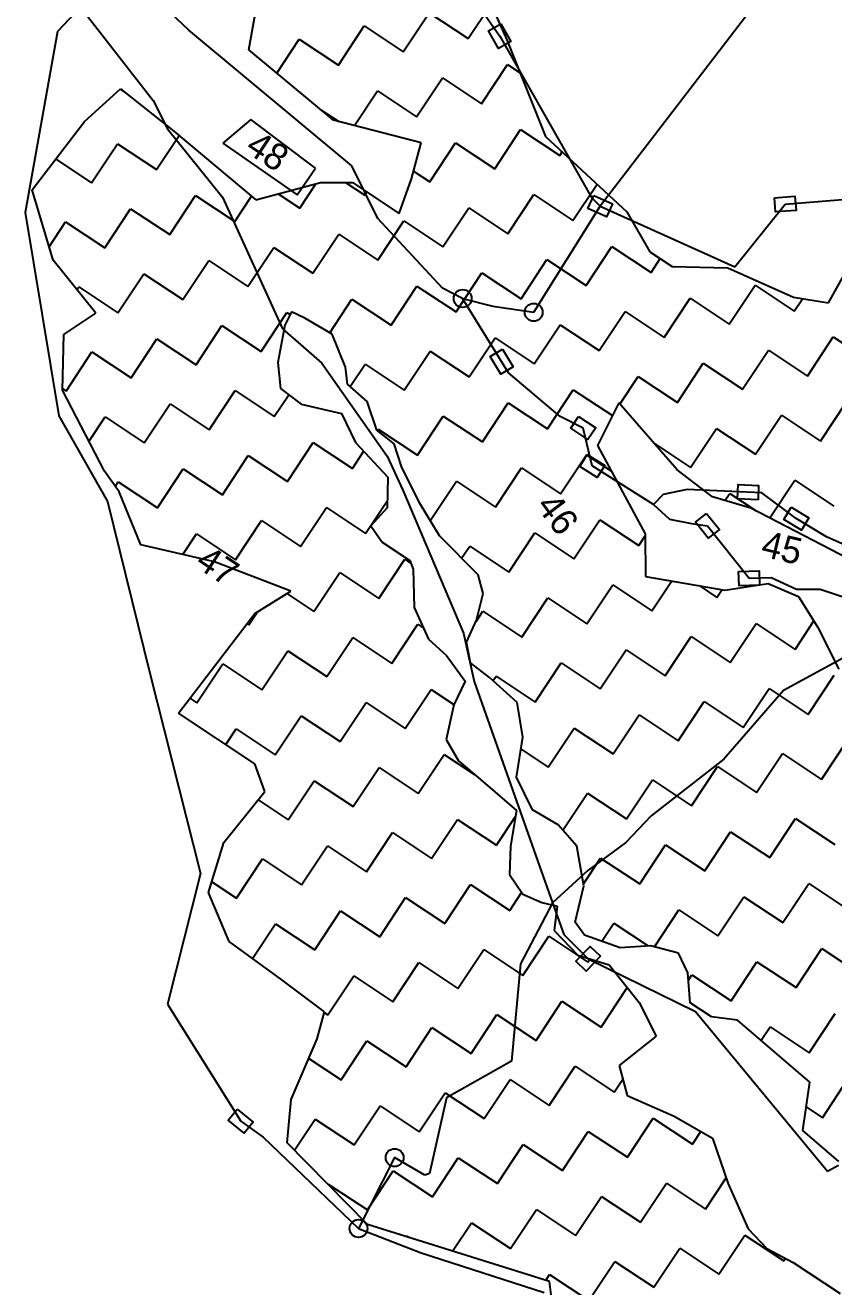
# Model space of a CAD drawing. Header units: metres. Extents: x 299922 to 302574, y 1953268 to 1957171.
# Drawn here: x 300023 to 300574, y 1955659 to 1956519 of the extents above; entities that cross this region are included whole.
import ezdxf

# ---------------------------------------------------------------- set-up
doc = ezdxf.new("R2010")
doc.units = ezdxf.units.M
for name, color, linetype in [('POLY_HATCH', 12, 'Continuous'), ('POLY_PARCEL', 6, 'Continuous'), ('POLY_WATER', 4, 'Continuous'), ('TEXT_PARCEL', 7, 'Continuous')]:
    doc.layers.add(name, color=color, linetype=linetype)
doc.styles.add('TEXT_MAP', font='')
doc.styles.get('TEXT_MAP').set_extended_font_data('Kruti Dev 050')

msp = doc.modelspace()

# ---------------------------------------------------------------- linework, layer by layer
for points in [[(300346.83, 1956519.6), (300353.76, 1956507.43), (300345.34, 1956502.63), (300338.41, 1956514.81)], [(300410.17, 1956402.67), (300422.93, 1956396.92), (300418.95, 1956388.08), (300406.18, 1956393.84)], [(300533.27, 1956401.08), (300547.23, 1956402.17), (300547.99, 1956392.51), (300534.03, 1956391.42)], [(300347.99, 1956297.9), (300355.2, 1956285.9), (300346.9, 1956280.91), (300339.68, 1956292.91)], [(300399.87, 1956252.16), (300411.54, 1956244.43), (300406.19, 1956236.35), (300394.52, 1956244.09)], [(300405.77, 1956226.26), (300417.63, 1956218.8), (300412.47, 1956210.6), (300400.62, 1956218.06)], [(300522.08, 1956195.46), (300508.09, 1956196.04), (300508.49, 1956205.72), (300522.49, 1956205.14)], [(300544.58, 1956190.28), (300556.61, 1956183.12), (300551.66, 1956174.8), (300539.63, 1956181.96)], [(300487.04, 1956186.15), (300495.76, 1956175.19), (300488.18, 1956169.16), (300479.46, 1956180.12)], [(300508.84, 1956146.56), (300522.84, 1956147.04), (300523.17, 1956137.36), (300509.18, 1956136.88)], [(300414.65, 1955884.49), (300404.9, 1955874.44), (300397.95, 1955881.18), (300407.7, 1955891.24)], [(300167.29, 1955780.33), (300178.17, 1955771.51), (300172.07, 1955763.99), (300161.19, 1955772.81)]]:
    msp.add_lwpolyline(points, close=True)
for centre in [(300320.82, 1956332.49), (300369.25, 1956323.08), (300274.48, 1955747.42), (300249.9, 1955699.17)]:
    msp.add_circle(centre, 6.08)
at = {"layer": 'POLY_HATCH'}
for p, q in [((300324, 1956569.8), (300350.96, 1956508.51)), ((300175.24, 1956501.74), (300181.27, 1956536.33)), ((300350.96, 1956508.51), (300377.38, 1956442.76)), ((300232.84, 1956453.91), (300175.24, 1956501.74)), ((300063.25, 1956452.96), (300087.73, 1956475.32)), ((300087.73, 1956475.32), (300124.08, 1956446.41)), ((300027.68, 1956406.58), (300063.25, 1956452.96)), ((300124.08, 1956446.41), (300180, 1956399.69)), ((300292.58, 1956438.43), (300232.84, 1956453.91)), ((300285.96, 1956413.88), (300292.58, 1956438.43)), ((300377.38, 1956442.76), (300432.77, 1956391.58)), ((300277.66, 1956390.43), (300285.96, 1956413.88)), ((300041.77, 1956358.65), (300027.68, 1956406.58)), ((300180, 1956399.69), (300224.04, 1956411.5)), ((300224.04, 1956411.5), (300245.8, 1956411.55)), ((300245.8, 1956411.55), (300277.66, 1956390.43)), ((300432.77, 1956391.58), (300448.47, 1956364.29)), ((300570.19, 1956329.43), (300594.61, 1956373.55)), ((300448.47, 1956364.29), (300463.56, 1956354.28)), ((300070.89, 1956322.47), (300041.77, 1956358.65)), ((300463.56, 1956354.28), (300501.5, 1956353.25)), ((300501.5, 1956353.25), (300546.19, 1956333.28)), ((300546.19, 1956333.28), (300570.19, 1956329.43)), ((300049.18, 1956307.91), (300070.89, 1956322.47)), ((300204.31, 1956323.48), (300199.81, 1956314.41)), ((300213.39, 1956318.97), (300204.31, 1956323.48)), ((300231.88, 1956308.22), (300213.39, 1956318.97)), ((300199.81, 1956314.41), (300195.01, 1956288.97)), ((300048.17, 1956269.99), (300049.18, 1956307.91)), ((300241.01, 1956285.6), (300231.88, 1956308.22)), ((300195.01, 1956288.97), (300196.8, 1956271.2)), ((300242.44, 1956274.1), (300241.01, 1956285.6)), ((300076.79, 1956214.84), (300048.17, 1956269.99)), ((300196.8, 1956271.2), (300210.77, 1956260.44)), ((300255.71, 1956262.29), (300242.44, 1956274.1)), ((300210.77, 1956260.44), (300238.31, 1956254.23)), ((300262.39, 1956242.8), (300255.71, 1956262.29)), ((300427.15, 1956261.43), (300412.73, 1956232.39)), ((300466.9, 1956215.79), (300427.15, 1956261.43)), ((300238.31, 1956254.23), (300247.77, 1956234.4)), ((300274.26, 1956233.42), (300262.39, 1956242.8)), ((300247.77, 1956234.4), (300269.79, 1956210.76)), ((300279.18, 1956218.1), (300274.26, 1956233.42)), ((300412.73, 1956232.39), (300445.27, 1956172.23)), ((300086.88, 1956200.92), (300076.79, 1956214.84)), ((300291.45, 1956193.4), (300279.18, 1956218.1)), ((300490.94, 1956197.44), (300466.9, 1956215.79)), ((300269.79, 1956210.76), (300269.5, 1956189.86)), ((300101.49, 1956164.7), (300086.88, 1956200.92)), ((300517.18, 1956189.69), (300490.94, 1956197.44)), ((300269.5, 1956189.86), (300258.39, 1956177.64)), ((300305.1, 1956170.79), (300291.45, 1956193.4)), ((300583.68, 1956155.26), (300517.18, 1956189.69)), ((300258.39, 1956177.64), (300266.09, 1956166.51)), ((300445.27, 1956172.23), (300445.36, 1956143.23)), ((300151.73, 1956153.1), (300101.49, 1956164.7)), ((300266.09, 1956166.51), (300284.94, 1956154.02)), ((300331.31, 1956144.38), (300305.1, 1956170.79)), ((300203.68, 1956133.15), (300151.73, 1956153.1)), ((300284.94, 1956154.02), (300287.05, 1956148.1)), ((300287.05, 1956148.1), (300287.82, 1956121.97)), ((300334.83, 1956131.49), (300331.31, 1956144.38)), ((300445.36, 1956143.23), (300499.5, 1956133.87)), ((300499.5, 1956133.87), (300529.05, 1956138.41)), ((300529.05, 1956138.41), (300549.72, 1956129.53)), ((300179.18, 1956118.03), (300203.68, 1956133.15)), ((300330.35, 1956113.37), (300334.83, 1956131.49)), ((300549.72, 1956129.53), (300562.62, 1956108.92)), ((300287.82, 1956121.97), (300297.64, 1956100.4)), ((300127.3, 1956050.07), (300179.18, 1956118.03)), ((300323.43, 1956098.37), (300330.35, 1956113.37)), ((300562.62, 1956108.92), (300577.21, 1956079.96)), ((300297.64, 1956100.4), (300309.86, 1956089.28)), ((300326.25, 1956084.44), (300323.43, 1956098.37)), ((300309.86, 1956089.28), (300322.46, 1956071.89)), ((300339.17, 1956074.37), (300326.25, 1956084.44)), ((300322.46, 1956071.89), (300314.84, 1956055.85)), ((300358.04, 1956057.35), (300339.17, 1956074.37)), ((300314.84, 1956055.85), (300309.68, 1956032.14)), ((300361.94, 1956033.67), (300358.04, 1956057.35)), ((300179.29, 1956015.61), (300127.3, 1956050.07)), ((300309.68, 1956032.14), (300318.08, 1956017.53)), ((300357.49, 1956006.48), (300361.94, 1956033.67)), ((300318.08, 1956017.53), (300334.5, 1956003.64)), ((300186.04, 1955996.66), (300179.29, 1956015.61)), ((300334.5, 1956003.64), (300357.55, 1955983.84)), ((300368.35, 1955984.21), (300357.49, 1956006.48)), ((300158.25, 1955962.02), (300186.04, 1955996.66)), ((300357.55, 1955983.84), (300353.44, 1955959.44)), ((300385.8, 1955974.15), (300368.35, 1955984.21)), ((300398.73, 1955959.55), (300385.8, 1955974.15)), ((300147.75, 1955927.97), (300158.25, 1955962.02)), ((300353.44, 1955959.44), (300352.8, 1955940.28)), ((300403.34, 1955932.39), (300398.73, 1955959.55)), ((300352.8, 1955940.28), (300361.89, 1955926.71)), ((300397.49, 1955907.64), (300403.34, 1955932.39)), ((300161.8, 1955894.54), (300147.75, 1955927.97)), ((300361.89, 1955926.71), (300374.8, 1955921.17)), ((300374.8, 1955921.17), (300385.26, 1955918.76)), ((300385.26, 1955918.76), (300383.22, 1955902.03)), ((300403.79, 1955898.95), (300397.49, 1955907.64)), ((300383.22, 1955902.03), (300399.29, 1955885.35)), ((300428.2, 1955890.3), (300403.79, 1955898.95)), ((300197.58, 1955868.41), (300161.8, 1955894.54)), ((300448.75, 1955891.74), (300428.2, 1955890.3)), ((300467.93, 1955886.56), (300448.75, 1955891.74)), ((300399.29, 1955885.35), (300420.57, 1955878.78)), ((300474.24, 1955873.34), (300467.93, 1955886.56)), ((300420.57, 1955878.78), (300441.2, 1955853.05)), ((300475.78, 1955852.92), (300474.24, 1955873.34)), ((300226.66, 1955846.73), (300197.58, 1955868.41)), ((300221.69, 1955828.31), (300226.66, 1955846.73)), ((300441.2, 1955853.05), (300452.77, 1955830.07)), ((300490.33, 1955843.27), (300475.78, 1955852.92)), ((300508.19, 1955841.08), (300490.33, 1955843.27)), ((300557.41, 1955798.81), (300508.19, 1955841.08)), ((300203.96, 1955787), (300221.69, 1955828.31)), ((300452.77, 1955830.07), (300427.39, 1955810.22)), ((300427.39, 1955810.22), (300433.03, 1955789.6)), ((300552.49, 1955765.89), (300557.41, 1955798.81)), ((300201.26, 1955757.43), (300203.96, 1955787)), ((300433.03, 1955789.6), (300464.87, 1955775.73)), ((300464.87, 1955775.73), (300491.13, 1955760.73)), ((300491.13, 1955760.73), (300501.83, 1955729.52)), ((300577.1, 1955744.76), (300552.49, 1955765.89)), ((300256.1, 1955701.78), (300201.26, 1955757.43)), ((300501.83, 1955729.52), (300515.31, 1955698.88)), ((300380.07, 1955663.03), (300256.1, 1955701.78)), ((300515.31, 1955698.88), (300528.18, 1955685.52)), ((300528.18, 1955685.52), (300546.06, 1955676.08)), ((300546.06, 1955676.08), (300577.92, 1955654.96)), ((300401.98, 1955483.34), (300380.07, 1955663.03))]:
    msp.add_line(p, q, dxfattribs=at)
at = {"layer": 'POLY_HATCH', "linetype": 'Continuous'}
for p, q in [((300324.71, 1956509.43), (300340.25, 1956532.87)), ((300280.43, 1956500.45), (300298.08, 1956527.08)), ((300298.08, 1956527.08), (300324.71, 1956509.43)), ((300236.15, 1956491.47), (300253.8, 1956518.11)), ((300253.8, 1956518.11), (300280.43, 1956500.45)), ((300194.19, 1956486), (300209.52, 1956509.13)), ((300209.52, 1956509.13), (300236.15, 1956491.47)), ((300333.69, 1956465.15), (300351.34, 1956491.78)), ((300351.34, 1956491.78), (300359.99, 1956486.05)), ((300289.41, 1956456.17), (300307.06, 1956482.8)), ((300307.06, 1956482.8), (300333.69, 1956465.15)), ((300087.43, 1956475.06), (300091.19, 1956472.56)), ((300247.13, 1956450.21), (300262.78, 1956473.82)), ((300262.78, 1956473.82), (300289.41, 1956456.17)), ((300224.32, 1956460.99), (300236.38, 1956452.99)), ((300342.67, 1956420.87), (300360.32, 1956447.5)), ((300360.32, 1956447.5), (300386.95, 1956429.85)), ((300068, 1956411.28), (300085.65, 1956437.91)), ((300085.65, 1956437.91), (300112.28, 1956420.26)), ((300112.28, 1956420.26), (300127.64, 1956443.43)), ((300298.39, 1956411.89), (300316.04, 1956438.52)), ((300316.04, 1956438.52), (300342.67, 1956420.87)), ((300386.95, 1956429.85), (300388.62, 1956432.37)), ((300043.66, 1956427.41), (300068, 1956411.28)), ((300287.39, 1956419.18), (300298.39, 1956411.89)), ((300195.05, 1956403.72), (300209.83, 1956393.93)), ((300209.83, 1956393.93), (300220.92, 1956410.66)), ((300241.09, 1956411.54), (300254.11, 1956402.91)), ((300254.11, 1956402.91), (300255.55, 1956405.09)), ((300395.93, 1956385.57), (300412.39, 1956410.4)), ((300121.26, 1956375.97), (300138.91, 1956402.6)), ((300138.91, 1956402.6), (300165.54, 1956384.95)), ((300165.54, 1956384.95), (300176.98, 1956402.21)), ((300351.65, 1956376.59), (300369.3, 1956403.22)), ((300369.3, 1956403.22), (300395.93, 1956385.57)), ((300076.98, 1956366.99), (300094.63, 1956393.62)), ((300094.63, 1956393.62), (300121.26, 1956375.97)), ((300307.37, 1956367.61), (300325.02, 1956394.24)), ((300325.02, 1956394.24), (300351.65, 1956376.59)), ((300039.11, 1956367.69), (300050.35, 1956384.65)), ((300050.35, 1956384.65), (300076.98, 1956366.99)), ((300263.09, 1956358.63), (300280.74, 1956385.26)), ((300280.74, 1956385.26), (300307.37, 1956367.61)), ((300218.81, 1956349.65), (300236.46, 1956376.28)), ((300236.46, 1956376.28), (300263.09, 1956358.63)), ((300174.52, 1956340.67), (300192.18, 1956367.3)), ((300192.18, 1956367.3), (300218.81, 1956349.65)), ((300404.91, 1956341.29), (300422.56, 1956367.92)), ((300422.56, 1956367.92), (300449.19, 1956350.26)), ((300130.24, 1956331.69), (300147.89, 1956358.32)), ((300147.89, 1956358.32), (300174.52, 1956340.67)), ((300360.63, 1956332.31), (300378.28, 1956358.94)), ((300378.28, 1956358.94), (300404.91, 1956341.29)), ((300449.19, 1956350.26), (300455.43, 1956359.67)), ((300085.96, 1956322.71), (300103.61, 1956349.34)), ((300103.61, 1956349.34), (300130.24, 1956331.69)), ((300316.35, 1956323.33), (300334, 1956349.96)), ((300334, 1956349.96), (300360.63, 1956332.31)), ((300058.05, 1956338.43), (300059.33, 1956340.36)), ((300059.33, 1956340.36), (300085.96, 1956322.71)), ((300272.07, 1956314.35), (300289.72, 1956340.98)), ((300289.72, 1956340.98), (300316.35, 1956323.33)), ((300502.46, 1956314.96), (300520.11, 1956341.59)), ((300520.11, 1956341.59), (300546.74, 1956323.94)), ((300230.29, 1956309.15), (300245.44, 1956332)), ((300245.44, 1956332), (300272.07, 1956314.35)), ((300458.17, 1956305.98), (300475.82, 1956332.61)), ((300475.82, 1956332.61), (300502.46, 1956314.96)), ((300546.74, 1956323.94), (300552.28, 1956332.3)), ((300183.5, 1956296.39), (300201.15, 1956323.02)), ((300201.15, 1956323.02), (300203.36, 1956321.56)), ((300413.89, 1956297), (300431.54, 1956323.63)), ((300431.54, 1956323.63), (300458.17, 1956305.98)), ((300139.22, 1956287.41), (300156.87, 1956314.04)), ((300156.87, 1956314.04), (300183.5, 1956296.39)), ((300369.61, 1956288.02), (300387.26, 1956314.65)), ((300387.26, 1956314.65), (300413.89, 1956297)), ((300094.94, 1956278.43), (300112.59, 1956305.06)), ((300112.59, 1956305.06), (300139.22, 1956287.41)), ((300325.33, 1956279.04), (300342.98, 1956305.68)), ((300342.98, 1956305.68), (300369.61, 1956288.02)), ((300555.72, 1956279.66), (300573.37, 1956306.29)), ((300573.37, 1956306.29), (300600, 1956288.64)), ((300050.66, 1956269.45), (300068.31, 1956296.08)), ((300068.31, 1956296.08), (300094.94, 1956278.43)), ((300281.05, 1956270.07), (300298.7, 1956296.7)), ((300298.7, 1956296.7), (300325.33, 1956279.04)), ((300511.43, 1956270.68), (300529.09, 1956297.31)), ((300529.09, 1956297.31), (300555.72, 1956279.66)), ((300244.29, 1956272.45), (300254.42, 1956287.72)), ((300254.42, 1956287.72), (300281.05, 1956270.07)), ((300467.15, 1956261.7), (300484.8, 1956288.33)), ((300484.8, 1956288.33), (300511.43, 1956270.68)), ((300428, 1956260.45), (300440.52, 1956279.35)), ((300440.52, 1956279.35), (300467.15, 1956261.7)), ((300048.2, 1956271.08), (300050.66, 1956269.45)), ((300148.2, 1956243.13), (300165.85, 1956269.76)), ((300165.85, 1956269.76), (300192.48, 1956252.11)), ((300192.48, 1956252.11), (300202.32, 1956266.95)), ((300378.59, 1956243.74), (300396.24, 1956270.37)), ((300396.24, 1956270.37), (300422.84, 1956252.74)), ((300103.92, 1956234.15), (300121.57, 1956260.78)), ((300121.57, 1956260.78), (300148.2, 1956243.13)), ((300334.31, 1956234.76), (300351.96, 1956261.39)), ((300351.96, 1956261.39), (300378.59, 1956243.74)), ((300564.7, 1956235.38), (300582.35, 1956262.01)), ((300066.25, 1956235.15), (300077.29, 1956251.8)), ((300077.29, 1956251.8), (300103.92, 1956234.15)), ((300290.03, 1956225.78), (300307.68, 1956252.41)), ((300307.68, 1956252.41), (300334.31, 1956234.76)), ((300520.41, 1956226.4), (300538.06, 1956253.03)), ((300538.06, 1956253.03), (300564.7, 1956235.38)), ((300262.77, 1956242.49), (300263.39, 1956243.44)), ((300263.39, 1956243.44), (300290.03, 1956225.78)), ((300476.13, 1956217.42), (300493.78, 1956244.05)), ((300493.78, 1956244.05), (300520.41, 1956226.4)), ((300201.46, 1956207.83), (300219.11, 1956234.46)), ((300219.11, 1956234.46), (300245.74, 1956216.8)), ((300450.92, 1956234.13), (300476.13, 1956217.42)), ((300157.18, 1956198.85), (300174.83, 1956225.48)), ((300174.83, 1956225.48), (300201.46, 1956207.83)), ((300245.74, 1956216.8), (300253.4, 1956228.36)), ((300387.57, 1956199.46), (300405.22, 1956226.09)), ((300405.22, 1956226.09), (300422.24, 1956214.81)), ((300112.9, 1956189.87), (300130.55, 1956216.5)), ((300130.55, 1956216.5), (300157.18, 1956198.85)), ((300343.29, 1956190.48), (300360.94, 1956217.11)), ((300360.94, 1956217.11), (300387.57, 1956199.46)), ((300084.27, 1956204.51), (300086.27, 1956207.52)), ((300086.27, 1956207.52), (300112.9, 1956189.87)), ((300299, 1956181.5), (300316.66, 1956208.13)), ((300316.66, 1956208.13), (300343.29, 1956190.48)), ((300530.01, 1956183.05), (300547.04, 1956208.75)), ((300547.04, 1956208.75), (300573.67, 1956191.1)), ((300499.54, 1956194.9), (300502.76, 1956199.77)), ((300502.76, 1956199.77), (300520.76, 1956187.84)), ((300210.44, 1956163.54), (300228.09, 1956190.17)), ((300228.09, 1956190.17), (300254.72, 1956172.52)), ((300254.72, 1956172.52), (300269.57, 1956194.93)), ((300166.16, 1956154.56), (300183.81, 1956181.19)), ((300183.81, 1956181.19), (300210.44, 1956163.54)), ((300298.38, 1956181.92), (300299, 1956181.5)), ((300396.55, 1956155.18), (300414.2, 1956181.81)), ((300414.2, 1956181.81), (300440.83, 1956164.16)), ((300130.16, 1956158.08), (300139.53, 1956172.22)), ((300139.53, 1956172.22), (300166.16, 1956154.56)), ((300352.27, 1956146.2), (300369.92, 1956172.83)), ((300369.92, 1956172.83), (300396.55, 1956155.18)), ((300320.17, 1956155.6), (300325.64, 1956163.85)), ((300325.64, 1956163.85), (300352.27, 1956146.2)), ((300440.83, 1956164.16), (300445.27, 1956170.86)), ((300263.7, 1956128.24), (300281.35, 1956154.87)), ((300281.35, 1956154.87), (300285.65, 1956152.03)), ((300219.42, 1956119.26), (300237.07, 1956145.89)), ((300237.07, 1956145.89), (300263.7, 1956128.24)), ((300405.53, 1956110.9), (300423.18, 1956137.53)), ((300423.18, 1956137.53), (300449.81, 1956119.88)), ((300449.81, 1956119.88), (300463.24, 1956140.14)), ((300481.94, 1956136.91), (300494.09, 1956128.86)), ((300200.98, 1956131.48), (300219.42, 1956119.26)), ((300361.24, 1956101.92), (300378.9, 1956128.55)), ((300378.9, 1956128.55), (300405.53, 1956110.9)), ((300494.09, 1956128.86), (300497.63, 1956134.2)), ((300175.14, 1956110.28), (300181.03, 1956119.18)), ((300330, 1956112.61), (300334.61, 1956119.57)), ((300334.61, 1956119.57), (300361.24, 1956101.92)), ((300503.07, 1956084.57), (300520.72, 1956111.2)), ((300520.72, 1956111.2), (300547.35, 1956093.55)), ((300547.35, 1956093.55), (300560.15, 1956112.86)), ((300173.89, 1956111.11), (300175.14, 1956110.28)), ((300272.68, 1956083.96), (300290.33, 1956110.59)), ((300290.33, 1956110.59), (300294.15, 1956108.06)), ((300228.4, 1956074.98), (300246.05, 1956101.61)), ((300246.05, 1956101.61), (300272.68, 1956083.96)), ((300458.79, 1956075.59), (300476.44, 1956102.22)), ((300476.44, 1956102.22), (300503.07, 1956084.57)), ((300184.12, 1956066), (300201.77, 1956092.63)), ((300201.77, 1956092.63), (300228.4, 1956074.98)), ((300414.51, 1956066.61), (300432.16, 1956093.25)), ((300432.16, 1956093.25), (300458.79, 1956075.59)), ((300139.84, 1956057.02), (300157.49, 1956083.65)), ((300157.49, 1956083.65), (300184.12, 1956066)), ((300370.22, 1956057.64), (300387.88, 1956084.27)), ((300387.88, 1956084.27), (300414.51, 1956066.61)), ((300341.56, 1956072.22), (300343.59, 1956075.29)), ((300343.59, 1956075.29), (300370.22, 1956057.64)), ((300556.33, 1956049.27), (300573.98, 1956075.9)), ((300135.04, 1956060.2), (300139.84, 1956057.02)), ((300281.66, 1956039.68), (300299.31, 1956066.31)), ((300299.31, 1956066.31), (300314.9, 1956055.98)), ((300512.05, 1956040.29), (300529.7, 1956066.92)), ((300529.7, 1956066.92), (300556.33, 1956049.27)), ((300237.38, 1956030.7), (300255.03, 1956057.33)), ((300255.03, 1956057.33), (300281.66, 1956039.68)), ((300467.77, 1956031.31), (300485.42, 1956057.94)), ((300485.42, 1956057.94), (300512.05, 1956040.29)), ((300193.1, 1956021.72), (300210.75, 1956048.35)), ((300210.75, 1956048.35), (300237.38, 1956030.7)), ((300423.49, 1956022.33), (300441.14, 1956048.96)), ((300441.14, 1956048.96), (300467.77, 1956031.31)), ((300159.44, 1956028.77), (300166.47, 1956039.37)), ((300166.47, 1956039.37), (300193.1, 1956021.72)), ((300379.2, 1956013.35), (300396.85, 1956039.98)), ((300396.85, 1956039.98), (300423.49, 1956022.33)), ((300360.63, 1956025.67), (300379.2, 1956013.35)), ((300565.31, 1956004.99), (300582.96, 1956031.62)), ((300290.64, 1955995.4), (300308.29, 1956022.03)), ((300308.29, 1956022.03), (300328.95, 1956008.33)), ((300521.03, 1955996.01), (300538.68, 1956022.64)), ((300538.68, 1956022.64), (300565.31, 1956004.99)), ((300246.36, 1955986.42), (300264.01, 1956013.05)), ((300264.01, 1956013.05), (300290.64, 1955995.4)), ((300476.75, 1955987.03), (300494.4, 1956013.66)), ((300494.4, 1956013.66), (300521.03, 1955996.01)), ((300202.08, 1955977.44), (300219.73, 1956004.07)), ((300219.73, 1956004.07), (300246.36, 1955986.42)), ((300432.46, 1955978.05), (300450.12, 1956004.68)), ((300450.12, 1956004.68), (300476.75, 1955987.03)), ((300181.54, 1955991.05), (300202.08, 1955977.44)), ((300389.09, 1955970.44), (300405.83, 1955995.7)), ((300405.83, 1955995.7), (300432.46, 1955978.05)), ((300299.62, 1955951.11), (300317.27, 1955977.74)), ((300317.27, 1955977.74), (300343.9, 1955960.09)), ((300343.9, 1955960.09), (300356.84, 1955979.61)), ((300530.01, 1955951.73), (300547.66, 1955978.36)), ((300547.66, 1955978.36), (300574.29, 1955960.71)), ((300255.34, 1955942.13), (300272.99, 1955968.76)), ((300272.99, 1955968.76), (300299.62, 1955951.11)), ((300485.73, 1955942.75), (300503.38, 1955969.38)), ((300503.38, 1955969.38), (300530.01, 1955951.73)), ((300211.06, 1955933.16), (300228.71, 1955959.79)), ((300228.71, 1955959.79), (300255.34, 1955942.13)), ((300441.44, 1955933.77), (300459.09, 1955960.4)), ((300459.09, 1955960.4), (300485.73, 1955942.75)), ((300166.77, 1955924.18), (300184.42, 1955950.81)), ((300184.42, 1955950.81), (300211.06, 1955933.16)), ((300403.11, 1955933.76), (300414.81, 1955951.42)), ((300414.81, 1955951.42), (300441.44, 1955933.77)), ((300150.01, 1955935.29), (300166.77, 1955924.18)), ((300308.6, 1955906.83), (300326.25, 1955933.46)), ((300326.25, 1955933.46), (300352.88, 1955915.81)), ((300538.99, 1955907.45), (300556.64, 1955934.08)), ((300556.64, 1955934.08), (300583.27, 1955916.43)), ((300264.32, 1955897.85), (300281.97, 1955924.48)), ((300281.97, 1955924.48), (300308.6, 1955906.83)), ((300352.88, 1955915.81), (300360.99, 1955928.05)), ((300494.7, 1955898.47), (300512.36, 1955925.1)), ((300512.36, 1955925.1), (300538.99, 1955907.45)), ((300220.03, 1955888.87), (300237.69, 1955915.5)), ((300237.69, 1955915.5), (300264.32, 1955897.85)), ((300451.44, 1955891.02), (300468.07, 1955916.12)), ((300468.07, 1955916.12), (300494.7, 1955898.47)), ((300177.74, 1955882.9), (300193.4, 1955906.52)), ((300193.4, 1955906.52), (300220.03, 1955888.87)), ((300415.59, 1955894.76), (300423.79, 1955907.14)), ((300423.79, 1955907.14), (300447.19, 1955891.63)), ((300361.86, 1955871.53), (300379.51, 1955898.16)), ((300379.51, 1955898.16), (300406.14, 1955880.51)), ((300317.58, 1955862.55), (300335.23, 1955889.18)), ((300335.23, 1955889.18), (300361.86, 1955871.53)), ((300547.97, 1955863.16), (300565.62, 1955889.79)), ((300565.62, 1955889.79), (300592.25, 1955872.14)), ((300273.3, 1955853.57), (300290.95, 1955880.2)), ((300290.95, 1955880.2), (300317.58, 1955862.55)), ((300406.14, 1955880.51), (300407.64, 1955882.77)), ((300503.68, 1955854.18), (300521.34, 1955880.82)), ((300521.34, 1955880.82), (300547.97, 1955863.16)), ((300229.01, 1955844.59), (300246.66, 1955871.22)), ((300246.66, 1955871.22), (300273.3, 1955853.57)), ((300474.63, 1955868.18), (300477.05, 1955871.84)), ((300477.05, 1955871.84), (300503.68, 1955854.18)), ((300415.12, 1955836.23), (300432.77, 1955862.86)), ((300432.77, 1955862.86), (300433.98, 1955862.06)), ((300370.84, 1955827.25), (300388.49, 1955853.88)), ((300388.49, 1955853.88), (300415.12, 1955836.23)), ((300226.53, 1955846.24), (300229.01, 1955844.59)), ((300326.56, 1955818.27), (300344.21, 1955844.9)), ((300344.21, 1955844.9), (300370.84, 1955827.25)), ((300556.94, 1955818.88), (300574.6, 1955845.51)), ((300524.21, 1955827.32), (300530.31, 1955836.53)), ((300530.31, 1955836.53), (300556.94, 1955818.88)), ((300282.27, 1955809.29), (300299.93, 1955835.92)), ((300299.93, 1955835.92), (300326.56, 1955818.27)), ((300237.99, 1955800.31), (300255.64, 1955826.94)), ((300255.64, 1955826.94), (300282.27, 1955809.29)), ((300215.95, 1955814.92), (300237.99, 1955800.31)), ((300379.82, 1955782.97), (300397.47, 1955809.6)), ((300397.47, 1955809.6), (300424.1, 1955791.94)), ((300335.54, 1955773.99), (300353.19, 1955800.62)), ((300353.19, 1955800.62), (300379.82, 1955782.97)), ((300424.1, 1955791.94), (300429.97, 1955800.79)), ((300565.92, 1955774.6), (300583.58, 1955801.23)), ((300291.25, 1955765.01), (300308.91, 1955791.64)), ((300308.91, 1955791.64), (300335.54, 1955773.99)), ((300246.97, 1955756.03), (300264.62, 1955782.66)), ((300264.62, 1955782.66), (300291.25, 1955765.01)), ((300554.88, 1955781.92), (300565.92, 1955774.6)), ((300206.23, 1955752.39), (300220.34, 1955773.68)), ((300220.34, 1955773.68), (300246.97, 1955756.03)), ((300433.08, 1955747.66), (300450.73, 1955774.29)), ((300450.73, 1955774.29), (300477.36, 1955756.64)), ((300388.8, 1955738.68), (300406.45, 1955765.31)), ((300406.45, 1955765.31), (300433.08, 1955747.66)), ((300477.36, 1955756.64), (300483.11, 1955765.31)), ((300344.51, 1955729.7), (300362.17, 1955756.33)), ((300362.17, 1955756.33), (300388.8, 1955738.68)), ((300300.23, 1955720.73), (300317.88, 1955747.36)), ((300317.88, 1955747.36), (300344.51, 1955729.7)), ((300255.95, 1955711.75), (300273.6, 1955738.38)), ((300273.6, 1955738.38), (300300.23, 1955720.73)), ((300486.34, 1955712.36), (300500.43, 1955733.61)), ((300229.15, 1955729.14), (300229.32, 1955729.4)), ((300229.32, 1955729.4), (300255.95, 1955711.75)), ((300442.06, 1955703.38), (300459.71, 1955730.01)), ((300459.71, 1955730.01), (300486.34, 1955712.36)), ((300397.78, 1955694.4), (300415.43, 1955721.03)), ((300415.43, 1955721.03), (300442.06, 1955703.38)), ((300353.49, 1955685.42), (300371.15, 1955712.05)), ((300371.15, 1955712.05), (300397.78, 1955694.4)), ((300314.01, 1955683.68), (300326.86, 1955703.07)), ((300326.86, 1955703.07), (300353.49, 1955685.42)), ((300282.26, 1955693.61), (300282.58, 1955694.09)), ((300282.58, 1955694.09), (300284.26, 1955692.98)), ((300495.32, 1955668.08), (300512.97, 1955694.71)), ((300512.97, 1955694.71), (300539.6, 1955677.06)), ((300451.04, 1955659.1), (300468.69, 1955685.73)), ((300468.69, 1955685.73), (300495.32, 1955668.08)), ((300406.76, 1955650.12), (300424.41, 1955676.75)), ((300424.41, 1955676.75), (300451.04, 1955659.1)), ((300539.6, 1955677.06), (300540.8, 1955678.86)), ((300377.51, 1955663.83), (300380.12, 1955667.77)), ((300380.12, 1955667.77), (300406.76, 1955650.12))]:
    msp.add_line(p, q, dxfattribs=at)
at = {"layer": 'POLY_PARCEL'}
for p, q in [((300134.34, 1956515.29), (300088.22, 1956558.62)), ((300060.53, 1956530.8), (300109.95, 1956467.22)), ((300336.68, 1956524.71), (300346.09, 1956511.12)), ((300518.07, 1956530.28), (300414.56, 1956395.38)), ((300245.34, 1956422.74), (300134.34, 1956515.29)), ((300346.09, 1956511.12), (300408.57, 1956401.34)), ((300109.95, 1956467.22), (300119.76, 1956448.06)), ((300119.76, 1956448.06), (300157.13, 1956401.5)), ((300176.53, 1956454.28), (300157.52, 1956438.29)), ((300220.67, 1956421.24), (300176.53, 1956454.28)), ((300157.52, 1956438.29), (300208.18, 1956403.03)), ((300208.18, 1956403.03), (300220.67, 1956421.24)), ((300263.17, 1956387.03), (300245.34, 1956422.74)), ((300540.63, 1956396.8), (300640.57, 1956404.61)), ((300157.13, 1956401.5), (300198.21, 1956311.71)), ((300369.25, 1956323.08), (300414.56, 1956395.38)), ((300408.57, 1956401.34), (300414.56, 1956395.38)), ((300414.56, 1956395.38), (300506.22, 1956354.05)), ((300506.22, 1956354.05), (300540.63, 1956396.8)), ((300307.14, 1956339.44), (300263.17, 1956387.03)), ((300320.82, 1956332.49), (300307.14, 1956339.44)), ((300320.82, 1956332.49), (300341.32, 1956327.33)), ((300352.03, 1956281.77), (300320.82, 1956332.49)), ((300341.32, 1956327.33), (300369.25, 1956323.08)), ((300198.21, 1956311.71), (300224.94, 1956288.37)), ((300224.94, 1956288.37), (300269.52, 1956225.08)), ((300387.22, 1956252.05), (300352.03, 1956281.77)), ((300403.03, 1956244.26), (300387.22, 1956252.05)), ((300409.12, 1956218.43), (300403.03, 1956244.26)), ((300269.52, 1956225.08), (300280.16, 1956201.86)), ((300450.82, 1956192.19), (300409.12, 1956218.43)), ((300280.16, 1956201.86), (300321.5, 1956104.51)), ((300457.47, 1956199.04), (300450.82, 1956192.19)), ((300473.72, 1956202.33), (300457.47, 1956199.04)), ((300524.66, 1956200.2), (300473.72, 1956202.33)), ((300548.12, 1956182.54), (300524.66, 1956200.2)), ((300450.82, 1956192.19), (300461.75, 1956182.14)), ((300461.75, 1956182.14), (300476.71, 1956179.25)), ((300568.81, 1956170.24), (300548.12, 1956182.54)), ((300476.71, 1956179.25), (300487.61, 1956177.65)), ((300487.61, 1956177.65), (300516.01, 1956141.96)), ((300645.16, 1956135.79), (300568.81, 1956170.24)), ((300516.01, 1956141.96), (300531.12, 1956142.48)), ((300531.12, 1956142.48), (300548.38, 1956134.56)), ((300548.38, 1956134.56), (300564.48, 1956134.43)), ((300564.48, 1956134.43), (300604.84, 1956121.04)), ((300321.5, 1956104.51), (300328.59, 1956071.7)), ((300611.88, 1956104.88), (300539.42, 1956065.51)), ((300328.59, 1956071.7), (300373.19, 1955945.83)), ((300539.42, 1956065.51), (300498.75, 1956018.68)), ((300498.75, 1956018.68), (300449.38, 1955980.25)), ((300449.38, 1955980.25), (300432.09, 1955962.1)), ((300432.09, 1955962.1), (300406.08, 1955943.05)), ((300373.19, 1955945.83), (300382.04, 1955920.99)), ((300406.08, 1955943.05), (300382.04, 1955920.99)), ((300382.04, 1955920.99), (300360.23, 1955879.35)), ((300382.04, 1955920.99), (300389.83, 1955899.38)), ((300389.83, 1955899.38), (300406.3, 1955882.84)), ((300360.23, 1955879.35), (300354.05, 1955813.17)), ((300406.3, 1955882.84), (300479.57, 1955846.93)), ((300479.57, 1955846.93), (300569.32, 1955738.23)), ((300354.05, 1955813.17), (300309.86, 1955788.07)), ((300309.86, 1955788.07), (300298.31, 1955736.69)), ((300274.48, 1955747.42), (300249.9, 1955699.17)), ((300295.19, 1955735.38), (300274.48, 1955747.42)), ((300569.32, 1955738.23), (300576.95, 1955742.32)), ((300298.31, 1955736.69), (300295.19, 1955735.38))]:
    msp.add_line(p, q, dxfattribs=at)
at = {"layer": 'POLY_WATER'}
for p, q in [((300060.53, 1956530.8), (300044.8, 1956514.33)), ((300044.8, 1956514.33), (300022.84, 1956391)), ((300022.84, 1956391), (300045.85, 1956252.59)), ((300045.85, 1956252.59), (300078.83, 1956194.21)), ((300078.83, 1956194.21), (300107.67, 1956077.42)), ((300107.67, 1956077.42), (300142.19, 1955941)), ((300142.19, 1955941), (300119.74, 1955851.98)), ((300119.74, 1955851.98), (300169.68, 1955772.16)), ((300169.68, 1955772.16), (300184.84, 1955761.26)), ((300184.84, 1955761.26), (300249.9, 1955699.17)), ((300249.9, 1955699.17), (300292.47, 1955682.57)), ((300292.47, 1955682.57), (300376.31, 1955655.59))]:
    msp.add_line(p, q, dxfattribs=at)

# ---------------------------------------------------------------- texts
at = {"layer": 'TEXT_PARCEL', "ltscale": 10, "style": 'TEXT_MAP'}
for s, rotation, p in [('48', 326.46271, (300171.85, 1956432.89)), ('46', 307.03567, (300370.31, 1956191.11)), ('45', 346.67413, (300523.27, 1956157.16)), ('47', 326.46271, (300137.82, 1956150.36))]:
    msp.add_text(s, height=18.113, rotation=rotation, dxfattribs=at).set_placement(p)

doc.saveas('drawing.dxf')
